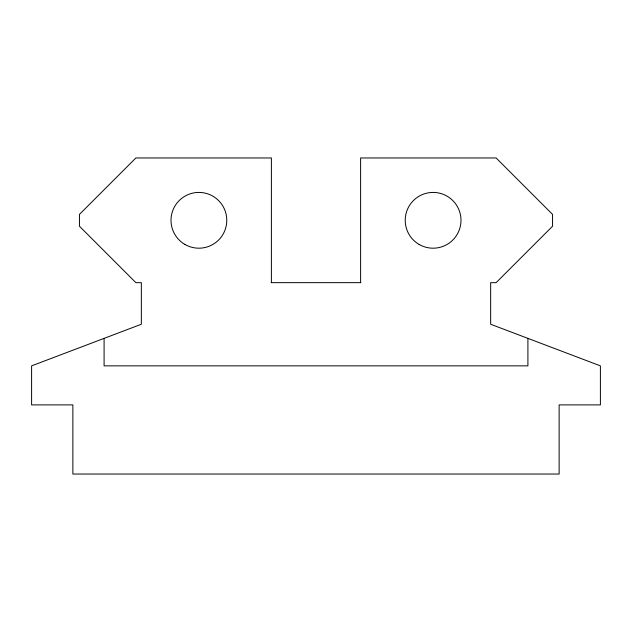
<?xml version="1.0" encoding="UTF-8"?>
<svg xmlns="http://www.w3.org/2000/svg" width="632" height="632" viewBox="0 0 632 632"><rect width="100%" height="100%" fill="white"/><g stroke="black" fill="none" stroke-linecap="round" stroke-linejoin="round"><path stroke-width="0.95" d="M271.144 282.654L360.856 282.654M527.91 338.373L527.91 365.857L104.09 365.857L104.09 338.373M360.611 282.654L360.611 157.96L496.12 157.96L552.558 214.398L552.558 226.217L496.12 282.654L490.653 282.654L490.653 324.255L600.4 365.857L600.4 404.891L559.13 404.891L559.13 474.039L72.87 474.039L72.87 404.891L31.6 404.891L31.6 365.857L141.347 324.255L141.347 282.654L135.88 282.654L79.442 226.217L79.442 214.398L135.88 157.96L271.389 157.96L271.389 282.654M184.955 244.458A27.879 27.879 0 0 0 226.777 220.307A27.879 27.879 0 0 0 184.955 196.157A27.879 27.879 0 0 0 184.955 244.458M419.166 244.458A27.879 27.879 0 0 0 460.989 220.307A27.879 27.879 0 0 0 419.166 196.157A27.879 27.879 0 0 0 419.166 244.458"/></g></svg>
